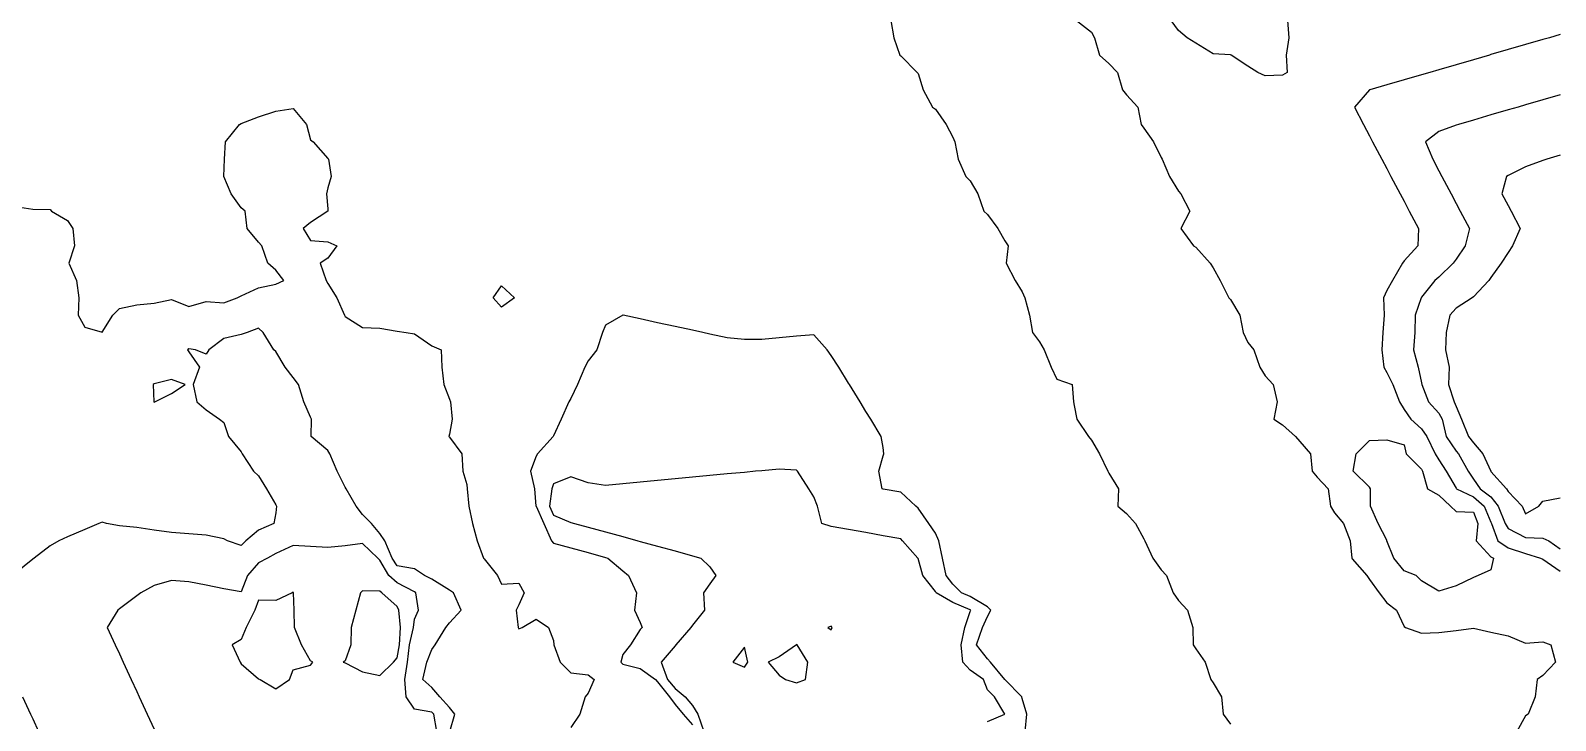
# Model space of a CAD drawing. Header units: metres. Extents: x 2681030 to 2681330, y 1246000 to 1246290.
# Drawn here: x 2681222.69 to 2681266.61, y 1246076.57 to 1246096.46 of the extents above; entities that cross this region are included whole.
import ezdxf

# ---------------------------------------------------------------- set-up
doc = ezdxf.new("R2010")
doc.units = ezdxf.units.M
doc.layers.add('BASIS_HOEHENLINIEN', color=8, linetype='Continuous')

msp = doc.modelspace()

# ---------------------------------------------------------------- linework, layer by layer
at = {"layer": 'BASIS_HOEHENLINIEN'}
for points in [[(2681247.469, 1246096.75, 0), (2681247.552, 1246096.25, 0), (2681247.73, 1246095.75, 0), (2681247.75, 1246095.726, 0), (2681248.226, 1246095.25, 0), (2681248.25, 1246095.219, 0), (2681248.395, 1246094.75, 0), (2681248.668, 1246094.25, 0), (2681248.75, 1246094.191, 0), (2681249.06, 1246093.75, 0), (2681249.25, 1246093.385, 0), (2681249.312, 1246093.25, 0), (2681249.407, 1246092.75, 0), (2681249.622, 1246092.25, 0), (2681249.75, 1246092.124, 0), (2681249.968, 1246091.75, 0), (2681250.141, 1246091.25, 0), (2681250.25, 1246091.149, 0), (2681250.544, 1246090.75, 0), (2681250.75, 1246090.393, 0), (2681250.85, 1246090.25, 0), (2681250.784, 1246089.75, 0), (2681251.046, 1246089.25, 0), (2681251.25, 1246088.927, 0), (2681251.324, 1246088.75, 0), (2681251.461, 1246088.25, 0), (2681251.547, 1246087.75, 0), (2681251.75, 1246087.478, 0), (2681251.884, 1246087.25, 0), (2681252.086, 1246086.75, 0), (2681252.25, 1246086.405, 0), (2681252.693, 1246086.25, 0), (2681252.724, 1246085.75, 0), (2681252.75, 1246085.643, 0), (2681252.821, 1246085.25, 0), (2681253.158, 1246084.75, 0), (2681253.25, 1246084.645, 0), (2681253.474, 1246084.25, 0), (2681253.717, 1246083.75, 0), (2681253.75, 1246083.699, 0), (2681254.025, 1246083.25, 0), (2681254.002, 1246082.75, 0), (2681254.25, 1246082.531, 0), (2681254.512, 1246082.25, 0), (2681254.75, 1246081.802, 0), (2681254.783, 1246081.75, 0), (2681255.01, 1246081.25, 0), (2681255.25, 1246080.913, 0), (2681255.403, 1246080.75, 0), (2681255.596, 1246080.25, 0), (2681255.75, 1246080.03, 0), (2681256.014, 1246079.75, 0), (2681256.161, 1246079.25, 0), (2681256.177, 1246078.75, 0), (2681256.25, 1246078.632, 0), (2681256.52, 1246078.25, 0), (2681256.688, 1246077.75, 0), (2681256.75, 1246077.653, 0), (2681256.993, 1246077.25, 0), (2681257.039, 1246076.75, 0), (2681257.25, 1246076.457, 0)], [(2681252.811, 1246096.75, 0), (2681253.25, 1246096.406, 0), (2681253.337, 1246096.25, 0), (2681253.481, 1246095.75, 0), (2681253.75, 1246095.505, 0), (2681253.994, 1246095.25, 0), (2681254.137, 1246094.75, 0), (2681254.25, 1246094.602, 0), (2681254.582, 1246094.25, 0), (2681254.677, 1246093.75, 0), (2681254.75, 1246093.646, 0), (2681255.028, 1246093.25, 0), (2681255.25, 1246092.796, 0), (2681255.283, 1246092.75, 0), (2681255.494, 1246092.25, 0), (2681255.75, 1246091.824, 0), (2681255.818, 1246091.75, 0), (2681256.077, 1246091.25, 0), (2681255.82, 1246090.75, 0), (2681256.182, 1246090.25, 0), (2681256.25, 1246090.211, 0), (2681256.664, 1246089.75, 0), (2681256.75, 1246089.619, 0), (2681256.956, 1246089.25, 0), (2681257.2, 1246088.75, 0), (2681257.25, 1246088.703, 0), (2681257.519, 1246088.25, 0), (2681257.614, 1246087.75, 0), (2681257.75, 1246087.46, 0), (2681257.92, 1246087.25, 0), (2681258.096, 1246086.75, 0), (2681258.25, 1246086.5, 0), (2681258.482, 1246086.25, 0), (2681258.595, 1246085.75, 0), (2681258.502, 1246085.25, 0), (2681258.75, 1246085.091, 0), (2681259.126, 1246084.75, 0), (2681259.25, 1246084.611, 0), (2681259.55, 1246084.25, 0), (2681259.6, 1246083.75, 0), (2681259.75, 1246083.582, 0), (2681260.059, 1246083.25, 0), (2681260.13, 1246082.75, 0), (2681260.25, 1246082.549, 0), (2681260.505, 1246082.25, 0), (2681260.697, 1246081.75, 0), (2681260.741, 1246081.25, 0), (2681260.75, 1246081.227, 0), (2681261.178, 1246080.75, 0), (2681261.25, 1246080.635, 0), (2681261.529, 1246080.25, 0), (2681261.75, 1246079.961, 0), (2681262.028, 1246079.75, 0), (2681262.25, 1246079.274, 0), (2681262.292, 1246079.25, 0), (2681262.75, 1246079.083, 0), (2681263.25, 1246079.103, 0), (2681263.75, 1246079.16, 0), (2681264.25, 1246079.225, 0), (2681264.75, 1246079.112, 0), (2681265.25, 1246079.008, 0), (2681265.75, 1246078.794, 0), (2681266.25, 1246078.839, 0), (2681266.472, 1246078.75, 0), (2681266.607, 1246078.25, 0), (2681266.25, 1246077.862, 0), (2681266.081, 1246077.75, 0), (2681266.021, 1246077.25, 0), (2681265.824, 1246076.75, 0), (2681265.75, 1246076.699, 0), (2681265.501, 1246076.25, 0)], [(2681258.886, 1246095.25, 0), (2681258.75, 1246095.173, 0), (2681258.25, 1246095.154, 0), (2681258.035, 1246095.25, 0), (2681257.75, 1246095.426, 0), (2681257.265, 1246095.75, 0), (2681257.25, 1246095.759, 0), (2681256.75, 1246095.785, 0), (2681256.25, 1246096.095, 0), (2681256.002, 1246096.25, 0), (2681255.75, 1246096.455, 0), (2681255.537, 1246096.75, 0)], [(2681258.887, 1246096.75, 0), (2681258.928, 1246096.25, 0), (2681258.857, 1246095.75, 0), (2681258.886, 1246095.25, 0)], [(2681266.75, 1246096.34, 0), (2681266.438, 1246096.25, 0), (2681266.25, 1246096.195, 0), (2681265.75, 1246096.051, 0), (2681265.25, 1246095.906, 0), (2681264.75, 1246095.761, 0), (2681264.713, 1246095.75, 0), (2681264.25, 1246095.616, 0), (2681263.75, 1246095.471, 0), (2681263.25, 1246095.326, 0), (2681262.988, 1246095.25, 0), (2681262.75, 1246095.181, 0), (2681262.25, 1246095.036, 0), (2681261.75, 1246094.891, 0), (2681261.263, 1246094.75, 0), (2681261.25, 1246094.746, 0), (2681260.824, 1246094.25, 0), (2681261.078, 1246093.75, 0), (2681261.25, 1246093.425, 0), (2681261.343, 1246093.25, 0), (2681261.607, 1246092.75, 0), (2681261.75, 1246092.479, 0), (2681261.871, 1246092.25, 0), (2681262.135, 1246091.75, 0), (2681262.25, 1246091.533, 0), (2681262.399, 1246091.25, 0), (2681262.664, 1246090.75, 0), (2681262.644, 1246090.25, 0), (2681262.25, 1246089.817, 0), (2681262.201, 1246089.75, 0), (2681261.914, 1246089.25, 0), (2681261.75, 1246088.964, 0), (2681261.653, 1246088.75, 0), (2681261.678, 1246088.25, 0), (2681261.642, 1246087.75, 0), (2681261.605, 1246087.25, 0), (2681261.669, 1246086.75, 0), (2681261.75, 1246086.599, 0), (2681261.927, 1246086.25, 0), (2681262.115, 1246085.75, 0), (2681262.25, 1246085.536, 0), (2681262.444, 1246085.25, 0), (2681262.75, 1246084.978, 0), (2681262.901, 1246084.75, 0), (2681263.142, 1246084.25, 0), (2681263.25, 1246084.077, 0), (2681263.457, 1246083.75, 0), (2681263.75, 1246083.262, 0), (2681263.758, 1246083.25, 0), (2681264.25, 1246083.017, 0), (2681264.559, 1246082.75, 0), (2681264.75, 1246082.28, 0), (2681264.763, 1246082.25, 0), (2681264.947, 1246081.75, 0), (2681265.25, 1246081.549, 0), (2681265.75, 1246081.38, 0), (2681266.183, 1246081.25, 0), (2681266.25, 1246081.218, 0), (2681266.75, 1246080.87, 0)], [(2681266.75, 1246094.601, 0), (2681266.25, 1246094.457, 0), (2681265.75, 1246094.312, 0), (2681265.538, 1246094.25, 0), (2681265.25, 1246094.167, 0), (2681264.75, 1246094.022, 0), (2681264.25, 1246093.877, 0), (2681263.813, 1246093.75, 0), (2681263.75, 1246093.729, 0), (2681263.25, 1246093.542, 0), (2681262.868, 1246093.25, 0), (2681263.074, 1246092.75, 0), (2681263.25, 1246092.416, 0), (2681263.338, 1246092.25, 0), (2681263.602, 1246091.75, 0), (2681263.75, 1246091.47, 0), (2681263.866, 1246091.25, 0), (2681264.131, 1246090.75, 0), (2681264.012, 1246090.25, 0), (2681263.75, 1246089.869, 0), (2681263.668, 1246089.75, 0), (2681263.25, 1246089.344, 0), (2681263.14, 1246089.25, 0), (2681262.75, 1246088.766, 0), (2681262.741, 1246088.75, 0), (2681262.566, 1246088.25, 0), (2681262.558, 1246087.75, 0), (2681262.522, 1246087.25, 0), (2681262.658, 1246086.75, 0), (2681262.75, 1246086.299, 0), (2681262.758, 1246086.25, 0), (2681262.952, 1246085.75, 0), (2681263.25, 1246085.423, 0), (2681263.349, 1246085.25, 0), (2681263.461, 1246084.75, 0), (2681263.75, 1246084.335, 0), (2681263.819, 1246084.25, 0), (2681264.097, 1246083.75, 0), (2681264.25, 1246083.522, 0), (2681264.443, 1246083.25, 0), (2681264.75, 1246083.012, 0), (2681264.96, 1246082.75, 0), (2681265.165, 1246082.25, 0), (2681265.25, 1246082.104, 0), (2681265.75, 1246081.846, 0), (2681266.25, 1246081.819, 0), (2681266.415, 1246081.75, 0), (2681266.75, 1246081.518, 0)], [(2681222.25, 1246091.384, 0), (2681222.75, 1246091.308, 0), (2681223.25, 1246091.295, 0), (2681223.289, 1246091.25, 0), (2681223.75, 1246090.977, 0), (2681223.907, 1246090.75, 0), (2681223.956, 1246090.25, 0), (2681223.789, 1246089.75, 0), (2681224.014, 1246089.25, 0), (2681224.082, 1246088.75, 0), (2681224.059, 1246088.25, 0), (2681224.25, 1246087.907, 0), (2681224.75, 1246087.764, 0), (2681225.057, 1246088.25, 0), (2681225.25, 1246088.439, 0), (2681225.75, 1246088.547, 0), (2681226.25, 1246088.598, 0), (2681226.75, 1246088.7, 0), (2681227.25, 1246088.504, 0), (2681227.75, 1246088.647, 0), (2681228.25, 1246088.609, 0), (2681228.634, 1246088.75, 0), (2681228.75, 1246088.806, 0), (2681229.25, 1246089.035, 0), (2681229.75, 1246089.143, 0), (2681229.982, 1246089.25, 0), (2681229.75, 1246089.548, 0), (2681229.521, 1246089.75, 0), (2681229.354, 1246090.25, 0), (2681229.25, 1246090.358, 0), (2681228.925, 1246090.75, 0), (2681228.868, 1246091.25, 0), (2681228.75, 1246091.35, 0), (2681228.462, 1246091.75, 0), (2681228.252, 1246092.25, 0), (2681228.273, 1246092.75, 0), (2681228.298, 1246093.25, 0), (2681228.707, 1246093.75, 0), (2681228.75, 1246093.778, 0), (2681229.25, 1246093.973, 0), (2681229.75, 1246094.136, 0), (2681230.25, 1246094.206, 0), (2681230.634, 1246093.75, 0), (2681230.75, 1246093.309, 0), (2681230.826, 1246093.25, 0), (2681231.25, 1246092.771, 0), (2681231.265, 1246092.75, 0), (2681231.344, 1246092.25, 0), (2681231.25, 1246091.92, 0), (2681231.215, 1246091.75, 0), (2681231.25, 1246091.315, 0), (2681231.253, 1246091.25, 0), (2681231.25, 1246091.248, 0), (2681230.75, 1246090.92, 0), (2681230.543, 1246090.75, 0), (2681230.75, 1246090.404, 0), (2681231.25, 1246090.367, 0), (2681231.507, 1246090.25, 0), (2681231.25, 1246089.899, 0), (2681231.03, 1246089.75, 0), (2681231.202, 1246089.25, 0), (2681231.25, 1246089.168, 0), (2681231.508, 1246088.75, 0), (2681231.73, 1246088.25, 0), (2681231.75, 1246088.21, 0), (2681232.25, 1246087.9, 0), (2681232.75, 1246087.877, 0), (2681233.25, 1246087.79, 0), (2681233.502, 1246087.75, 0), (2681233.75, 1246087.716, 0), (2681234.25, 1246087.366, 0), (2681234.514, 1246087.25, 0), (2681234.533, 1246086.75, 0), (2681234.596, 1246086.25, 0), (2681234.75, 1246085.828, 0), (2681234.78, 1246085.75, 0), (2681234.834, 1246085.25, 0), (2681234.75, 1246084.825, 0), (2681234.733, 1246084.75, 0), (2681234.75, 1246084.73, 0), (2681235.11, 1246084.25, 0), (2681235.142, 1246083.75, 0), (2681235.25, 1246083.367, 0), (2681235.267, 1246083.25, 0), (2681235.309, 1246082.75, 0), (2681235.421, 1246082.25, 0), (2681235.551, 1246081.75, 0), (2681235.737, 1246081.25, 0), (2681235.75, 1246081.23, 0), (2681236.14, 1246080.75, 0), (2681236.25, 1246080.494, 0), (2681236.75, 1246080.525, 0), (2681236.909, 1246080.25, 0), (2681236.75, 1246079.897, 0), (2681236.672, 1246079.75, 0), (2681236.735, 1246079.25, 0), (2681236.75, 1246079.207, 0), (2681236.845, 1246079.25, 0), (2681237.25, 1246079.49, 0), (2681237.607, 1246079.25, 0), (2681237.75, 1246078.87, 0), (2681237.761, 1246078.75, 0), (2681237.939, 1246078.25, 0), (2681238.25, 1246077.941, 0), (2681238.75, 1246077.887, 0), (2681238.922, 1246077.75, 0), (2681238.75, 1246077.358, 0), (2681238.66, 1246077.25, 0), (2681238.508, 1246076.75, 0), (2681238.25, 1246076.363, 0)], [(2681266.75, 1246092.862, 0), (2681266.362, 1246092.75, 0), (2681266.25, 1246092.713, 0), (2681265.75, 1246092.523, 0), (2681265.25, 1246092.277, 0), (2681265.196, 1246092.25, 0), (2681265.069, 1246091.75, 0), (2681265.25, 1246091.408, 0), (2681265.333, 1246091.25, 0), (2681265.597, 1246090.75, 0), (2681265.376, 1246090.25, 0), (2681265.25, 1246090.058, 0), (2681265.045, 1246089.75, 0), (2681264.75, 1246089.333, 0), (2681264.691, 1246089.25, 0), (2681264.25, 1246088.784, 0), (2681264.206, 1246088.75, 0), (2681263.75, 1246088.453, 0), (2681263.567, 1246088.25, 0), (2681263.465, 1246087.75, 0), (2681263.438, 1246087.25, 0), (2681263.549, 1246086.75, 0), (2681263.533, 1246086.25, 0), (2681263.695, 1246085.75, 0), (2681263.75, 1246085.62, 0), (2681263.903, 1246085.25, 0), (2681264.103, 1246084.75, 0), (2681264.25, 1246084.568, 0), (2681264.514, 1246084.25, 0), (2681264.745, 1246083.75, 0), (2681264.75, 1246083.743, 0), (2681265.198, 1246083.25, 0), (2681265.25, 1246083.168, 0), (2681265.648, 1246082.75, 0), (2681265.75, 1246082.525, 0), (2681266.135, 1246082.75, 0), (2681266.25, 1246082.887, 0), (2681266.75, 1246082.982, 0)], [(2681236.623, 1246088.75, 0), (2681236.25, 1246088.484, 0), (2681236.014, 1246088.75, 0), (2681236.25, 1246089.1, 0), (2681236.623, 1246088.75, 0)], [(2681251.334, 1246076.25, 0), (2681251.385, 1246076.75, 0), (2681251.25, 1246077.206, 0), (2681251.237, 1246077.25, 0), (2681250.75, 1246077.75, 0), (2681250.75, 1246077.75, 0), (2681250.335, 1246078.25, 0), (2681250.25, 1246078.343, 0), (2681249.934, 1246078.75, 0), (2681250.105, 1246079.25, 0), (2681250.25, 1246079.565, 0), (2681250.349, 1246079.75, 0), (2681250.25, 1246079.844, 0), (2681249.75, 1246080.142, 0), (2681249.499, 1246080.25, 0), (2681249.25, 1246080.498, 0), (2681249.058, 1246080.75, 0), (2681248.952, 1246081.25, 0), (2681248.846, 1246081.75, 0), (2681248.75, 1246081.971, 0), (2681248.564, 1246082.25, 0), (2681248.25, 1246082.689, 0), (2681248.187, 1246082.75, 0), (2681247.75, 1246083.145, 0), (2681247.25, 1246083.235, 0), (2681247.22, 1246083.25, 0), (2681247.125, 1246083.75, 0), (2681247.25, 1246084.192, 0), (2681247.266, 1246084.25, 0), (2681247.25, 1246084.441, 0), (2681247.192, 1246084.75, 0), (2681246.886, 1246085.25, 0), (2681246.75, 1246085.471, 0), (2681246.579, 1246085.75, 0), (2681246.272, 1246086.25, 0), (2681246.25, 1246086.287, 0), (2681245.966, 1246086.75, 0), (2681245.75, 1246087.088, 0), (2681245.628, 1246087.25, 0), (2681245.25, 1246087.689, 0), (2681244.75, 1246087.647, 0), (2681244.25, 1246087.6, 0), (2681243.75, 1246087.554, 0), (2681243.25, 1246087.548, 0), (2681242.75, 1246087.599, 0), (2681242.25, 1246087.708, 0), (2681242.056, 1246087.75, 0), (2681241.75, 1246087.817, 0), (2681241.25, 1246087.926, 0), (2681240.75, 1246088.034, 0), (2681240.25, 1246088.143, 0), (2681239.76, 1246088.25, 0), (2681239.75, 1246088.252, 0), (2681239.749, 1246088.25, 0), (2681239.25, 1246087.961, 0), (2681239.158, 1246087.75, 0), (2681239.001, 1246087.25, 0), (2681238.75, 1246086.933, 0), (2681238.657, 1246086.75, 0), (2681238.443, 1246086.25, 0), (2681238.25, 1246085.854, 0), (2681238.195, 1246085.75, 0), (2681237.97, 1246085.25, 0), (2681237.75, 1246084.775, 0), (2681237.736, 1246084.75, 0), (2681237.292, 1246084.25, 0), (2681237.25, 1246084.185, 0), (2681237.092, 1246083.75, 0), (2681237.206, 1246083.25, 0), (2681237.245, 1246082.75, 0), (2681237.25, 1246082.744, 0), (2681237.471, 1246082.25, 0), (2681237.693, 1246081.75, 0), (2681237.75, 1246081.68, 0), (2681238.25, 1246081.543, 0), (2681238.75, 1246081.406, 0), (2681239.25, 1246081.268, 0), (2681239.317, 1246081.25, 0), (2681239.75, 1246080.881, 0), (2681239.907, 1246080.75, 0), (2681240.137, 1246080.25, 0), (2681240.088, 1246079.75, 0), (2681240.25, 1246079.39, 0), (2681240.3, 1246079.25, 0), (2681240.25, 1246079.189, 0), (2681239.972, 1246078.75, 0), (2681239.75, 1246078.469, 0), (2681239.687, 1246078.25, 0), (2681239.75, 1246078.187, 0), (2681240.25, 1246078.067, 0), (2681240.687, 1246077.75, 0), (2681240.75, 1246077.684, 0), (2681241.093, 1246077.25, 0), (2681241.25, 1246077.031, 0), (2681241.487, 1246076.75, 0), (2681241.75, 1246076.438, 0)], [(2681234.761, 1246076.25, 0), (2681234.912, 1246076.75, 0), (2681234.75, 1246076.943, 0), (2681234.477, 1246077.25, 0), (2681234.25, 1246077.519, 0), (2681233.983, 1246077.75, 0), (2681234.106, 1246078.25, 0), (2681234.25, 1246078.61, 0), (2681234.343, 1246078.75, 0), (2681234.651, 1246079.25, 0), (2681234.75, 1246079.381, 0), (2681235.093, 1246079.75, 0), (2681234.866, 1246080.25, 0), (2681234.75, 1246080.326, 0), (2681234.25, 1246080.642, 0), (2681234.033, 1246080.75, 0), (2681233.75, 1246080.937, 0), (2681233.25, 1246081.022, 0), (2681233.105, 1246081.25, 0), (2681232.895, 1246081.75, 0), (2681232.75, 1246081.961, 0), (2681232.505, 1246082.25, 0), (2681232.25, 1246082.501, 0), (2681232.069, 1246082.75, 0), (2681231.783, 1246083.25, 0), (2681231.75, 1246083.297, 0), (2681231.519, 1246083.75, 0), (2681231.31, 1246084.25, 0), (2681231.25, 1246084.35, 0), (2681230.769, 1246084.75, 0), (2681230.781, 1246085.25, 0), (2681230.75, 1246085.31, 0), (2681230.563, 1246085.75, 0), (2681230.407, 1246086.25, 0), (2681230.25, 1246086.452, 0), (2681230.022, 1246086.75, 0), (2681229.75, 1246087.201, 0), (2681229.693, 1246087.25, 0), (2681229.386, 1246087.75, 0), (2681229.25, 1246087.875, 0), (2681228.928, 1246087.75, 0), (2681228.75, 1246087.691, 0), (2681228.25, 1246087.583, 0), (2681227.821, 1246087.25, 0), (2681227.75, 1246087.129, 0), (2681227.443, 1246087.25, 0), (2681227.25, 1246087.283, 0), (2681227.209, 1246087.25, 0), (2681227.25, 1246087.191, 0), (2681227.55, 1246086.75, 0), (2681227.369, 1246086.25, 0), (2681227.475, 1246085.75, 0), (2681227.75, 1246085.519, 0), (2681228.126, 1246085.25, 0), (2681228.25, 1246085.162, 0), (2681228.389, 1246084.75, 0), (2681228.75, 1246084.314, 0), (2681228.781, 1246084.25, 0), (2681229.105, 1246083.75, 0), (2681229.25, 1246083.622, 0), (2681229.487, 1246083.25, 0), (2681229.75, 1246082.786, 0), (2681229.768, 1246082.75, 0), (2681229.75, 1246082.549, 0), (2681229.695, 1246082.25, 0), (2681229.25, 1246082.056, 0), (2681228.885, 1246081.75, 0), (2681228.75, 1246081.611, 0), (2681228.36, 1246081.75, 0), (2681228.25, 1246081.803, 0), (2681227.75, 1246081.913, 0), (2681227.25, 1246081.946, 0), (2681226.75, 1246081.988, 0), (2681226.25, 1246082.057, 0), (2681225.75, 1246082.131, 0), (2681225.25, 1246082.179, 0), (2681224.871, 1246082.25, 0), (2681224.75, 1246082.283, 0), (2681224.657, 1246082.25, 0), (2681224.25, 1246082.075, 0), (2681223.75, 1246081.859, 0), (2681223.498, 1246081.75, 0), (2681223.25, 1246081.606, 0), (2681222.789, 1246081.25, 0), (2681222.75, 1246081.219, 0), (2681222.25, 1246080.816, 0)], [(2681226.25, 1246085.745, 0), (2681226.263, 1246085.75, 0), (2681226.75, 1246085.993, 0), (2681227.139, 1246086.25, 0), (2681226.75, 1246086.395, 0), (2681226.25, 1246086.271, 0), (2681226.219, 1246086.25, 0), (2681226.242, 1246085.75, 0), (2681226.25, 1246085.745, 0)], [(2681264.385, 1246080.75, 0), (2681264.25, 1246080.692, 0), (2681263.75, 1246080.448, 0), (2681263.25, 1246080.294, 0), (2681262.75, 1246080.59, 0), (2681262.594, 1246080.75, 0), (2681262.25, 1246080.885, 0), (2681261.952, 1246081.25, 0), (2681261.755, 1246081.75, 0), (2681261.75, 1246081.769, 0), (2681261.499, 1246082.25, 0), (2681261.285, 1246082.75, 0), (2681261.284, 1246083.25, 0), (2681261.25, 1246083.295, 0), (2681260.784, 1246083.75, 0), (2681260.874, 1246084.25, 0), (2681261.25, 1246084.641, 0), (2681261.75, 1246084.661, 0), (2681262.25, 1246084.514, 0), (2681262.306, 1246084.25, 0), (2681262.75, 1246083.808, 0), (2681262.783, 1246083.75, 0), (2681262.924, 1246083.25, 0), (2681263.25, 1246083.059, 0), (2681263.587, 1246082.75, 0), (2681263.75, 1246082.592, 0), (2681264.25, 1246082.57, 0), (2681264.371, 1246082.25, 0), (2681264.327, 1246081.75, 0), (2681264.75, 1246081.285, 0), (2681264.829, 1246081.25, 0), (2681264.75, 1246080.906, 0), (2681264.385, 1246080.75, 0)], [(2681250.25, 1246076.537, 0), (2681250.75, 1246076.75, 0), (2681250.75, 1246076.75, 0), (2681250.75, 1246076.75, 0), (2681250.451, 1246077.25, 0), (2681250.25, 1246077.453, 0), (2681250.135, 1246077.75, 0), (2681249.75, 1246078.022, 0), (2681249.544, 1246078.25, 0), (2681249.49, 1246078.75, 0), (2681249.595, 1246079.25, 0), (2681249.75, 1246079.709, 0), (2681249.768, 1246079.75, 0), (2681249.75, 1246079.762, 0), (2681249.25, 1246079.965, 0), (2681248.776, 1246080.25, 0), (2681248.75, 1246080.284, 0), (2681248.387, 1246080.75, 0), (2681248.25, 1246081.239, 0), (2681248.244, 1246081.25, 0), (2681247.8, 1246081.75, 0), (2681247.75, 1246081.803, 0), (2681247.25, 1246081.893, 0), (2681246.75, 1246081.983, 0), (2681246.25, 1246082.073, 0), (2681245.75, 1246082.163, 0), (2681245.479, 1246082.25, 0), (2681245.354, 1246082.75, 0), (2681245.25, 1246083.015, 0), (2681245.104, 1246083.25, 0), (2681244.776, 1246083.75, 0), (2681244.75, 1246083.786, 0), (2681244.25, 1246083.813, 0), (2681243.75, 1246083.766, 0), (2681243.573, 1246083.75, 0), (2681243.25, 1246083.72, 0), (2681242.75, 1246083.673, 0), (2681242.25, 1246083.627, 0), (2681241.75, 1246083.58, 0), (2681241.25, 1246083.534, 0), (2681240.75, 1246083.487, 0), (2681240.25, 1246083.441, 0), (2681239.75, 1246083.394, 0), (2681239.25, 1246083.339, 0), (2681238.75, 1246083.418, 0), (2681238.25, 1246083.593, 0), (2681237.75, 1246083.391, 0), (2681237.701, 1246083.25, 0), (2681237.636, 1246082.75, 0), (2681237.75, 1246082.486, 0), (2681238.25, 1246082.279, 0), (2681238.356, 1246082.25, 0), (2681238.75, 1246082.142, 0), (2681239.25, 1246082.005, 0), (2681239.75, 1246081.867, 0), (2681240.177, 1246081.75, 0), (2681240.25, 1246081.73, 0), (2681240.75, 1246081.593, 0), (2681241.25, 1246081.455, 0), (2681241.75, 1246081.318, 0), (2681241.998, 1246081.25, 0), (2681242.25, 1246080.994, 0), (2681242.423, 1246080.75, 0), (2681242.25, 1246080.506, 0), (2681242.07, 1246080.25, 0), (2681242.103, 1246079.75, 0), (2681241.75, 1246079.319, 0), (2681241.706, 1246079.25, 0), (2681241.277, 1246078.75, 0), (2681241.25, 1246078.719, 0), (2681240.848, 1246078.25, 0), (2681241.038, 1246077.75, 0), (2681241.25, 1246077.49, 0), (2681241.545, 1246077.25, 0), (2681241.75, 1246077.002, 0), (2681241.91, 1246076.75, 0), (2681242.078, 1246076.25, 0)], [(2681234.393, 1246076.25, 0), (2681234.305, 1246076.75, 0), (2681234.25, 1246076.808, 0), (2681233.75, 1246076.896, 0), (2681233.51, 1246077.25, 0), (2681233.468, 1246077.75, 0), (2681233.541, 1246078.25, 0), (2681233.606, 1246078.75, 0), (2681233.714, 1246079.25, 0), (2681233.75, 1246079.491, 0), (2681233.862, 1246079.75, 0), (2681233.781, 1246080.25, 0), (2681233.75, 1246080.273, 0), (2681233.25, 1246080.531, 0), (2681233.009, 1246080.75, 0), (2681232.75, 1246081.19, 0), (2681232.686, 1246081.25, 0), (2681232.25, 1246081.665, 0), (2681231.75, 1246081.603, 0), (2681231.25, 1246081.552, 0), (2681230.75, 1246081.581, 0), (2681230.25, 1246081.612, 0), (2681229.75, 1246081.385, 0), (2681229.51, 1246081.25, 0), (2681229.25, 1246081.112, 0), (2681228.937, 1246080.75, 0), (2681228.75, 1246080.273, 0), (2681228.25, 1246080.365, 0), (2681227.75, 1246080.465, 0), (2681227.25, 1246080.565, 0), (2681226.75, 1246080.604, 0), (2681226.25, 1246080.457, 0), (2681225.866, 1246080.25, 0), (2681225.75, 1246080.163, 0), (2681225.25, 1246079.784, 0), (2681225.202, 1246079.75, 0), (2681224.898, 1246079.25, 0), (2681225.128, 1246078.75, 0), (2681225.25, 1246078.486, 0), (2681225.359, 1246078.25, 0), (2681225.59, 1246077.75, 0), (2681225.75, 1246077.403, 0), (2681225.82, 1246077.25, 0), (2681226.051, 1246076.75, 0), (2681226.25, 1246076.319, 0)], [(2681229.75, 1246077.481, 0), (2681230.147, 1246077.75, 0), (2681230.25, 1246078.024, 0), (2681230.75, 1246078.162, 0), (2681230.816, 1246078.25, 0), (2681230.75, 1246078.285, 0), (2681230.487, 1246078.75, 0), (2681230.286, 1246079.25, 0), (2681230.278, 1246079.75, 0), (2681230.265, 1246080.25, 0), (2681230.25, 1246080.264, 0), (2681230.227, 1246080.25, 0), (2681229.75, 1246080.026, 0), (2681229.25, 1246080.035, 0), (2681229.147, 1246079.75, 0), (2681228.897, 1246079.25, 0), (2681228.75, 1246078.906, 0), (2681228.491, 1246078.75, 0), (2681228.722, 1246078.25, 0), (2681228.75, 1246078.2, 0), (2681229.25, 1246077.772, 0), (2681229.299, 1246077.75, 0), (2681229.75, 1246077.481, 0)], [(2681232.75, 1246077.862, 0), (2681233.14, 1246078.25, 0), (2681233.25, 1246078.374, 0), (2681233.313, 1246078.75, 0), (2681233.348, 1246079.25, 0), (2681233.291, 1246079.75, 0), (2681233.25, 1246079.856, 0), (2681232.81, 1246080.25, 0), (2681232.75, 1246080.295, 0), (2681232.25, 1246080.304, 0), (2681232.192, 1246080.25, 0), (2681232.052, 1246079.75, 0), (2681231.923, 1246079.25, 0), (2681231.91, 1246078.75, 0), (2681231.75, 1246078.284, 0), (2681231.688, 1246078.25, 0), (2681231.75, 1246078.226, 0), (2681232.25, 1246077.97, 0), (2681232.75, 1246077.862, 0)], [(2681245.75, 1246079.181, 0), (2681245.772, 1246079.25, 0), (2681245.75, 1246079.288, 0), (2681245.655, 1246079.25, 0), (2681245.75, 1246079.181, 0)], [(2681243.25, 1246078.108, 0), (2681243.344, 1246078.25, 0), (2681243.25, 1246078.678, 0), (2681242.911, 1246078.25, 0), (2681243.25, 1246078.108, 0)], [(2681244.75, 1246077.654, 0), (2681245.008, 1246077.75, 0), (2681245.071, 1246078.25, 0), (2681244.767, 1246078.75, 0), (2681244.75, 1246078.757, 0), (2681244.748, 1246078.75, 0), (2681244.25, 1246078.4, 0), (2681243.929, 1246078.25, 0), (2681244.25, 1246077.875, 0), (2681244.437, 1246077.75, 0), (2681244.75, 1246077.654, 0)], [(2681222.458, 1246077.25, 0), (2681222.688, 1246076.75, 0), (2681222.75, 1246076.616, 0), (2681222.919, 1246076.25, 0)]]:
    msp.add_polyline3d(points, dxfattribs=at)

doc.saveas('drawing.dxf')
